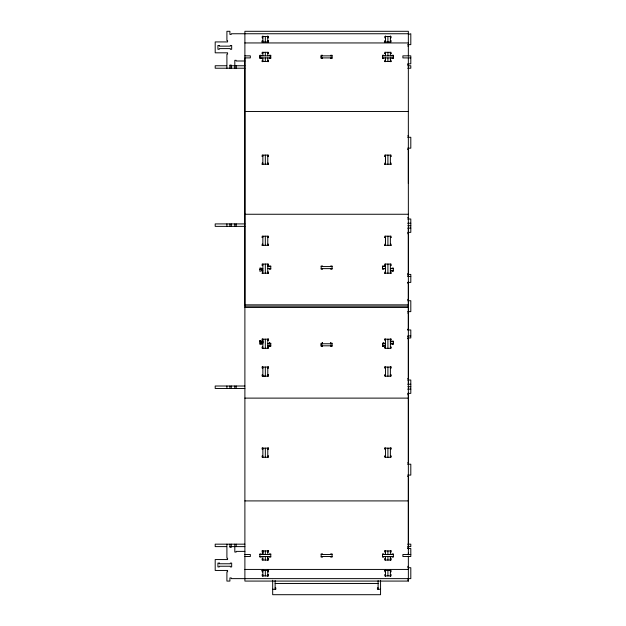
<?xml version="1.0" encoding="UTF-8"?>
<svg xmlns="http://www.w3.org/2000/svg" width="626" height="626" viewBox="0 0 626 626"><rect width="100%" height="100%" fill="white"/><g stroke="black" fill="none" stroke-linecap="round" stroke-linejoin="round"><path stroke-width="0.94" d="M262.873 550.935L262.873 554.472L262.873 550.739L262.192 550.739L262.192 552.077L262.873 552.077M262.873 342.876L262.873 341.045M267.779 374.481L267.779 376.187L267.779 366.859L268.46 366.859L268.46 368.198L267.779 368.198M385.467 550.935L385.467 554.472L385.467 550.739L384.787 550.739L384.787 552.077L385.467 552.077M390.374 374.481L390.374 376.187L390.374 366.859L391.054 366.859L391.054 368.198L390.374 368.198M408.34 56.262L408.355 31.3L244.891 31.3L244.891 581.077L408.355 581.077L408.355 578.627M408.355 281.661L408.355 554.472L408.355 553.141M408.355 274.978L408.355 228.396M408.355 183.59L408.355 147.822M408.355 33.749L231.268 33.749L231.268 34.43L229.906 34.43L229.906 31.3L226.909 31.3L226.909 40.565L227.59 40.565L227.59 41.926L215.195 41.926L215.195 52.819L227.59 52.819L227.59 54.188L226.909 54.188L226.909 68.218M408.355 34.43L410.805 33.749L410.805 44.649L407.675 44.649M262.873 37.842L262.192 37.842L262.192 36.48L268.46 36.48L268.46 37.842L267.779 37.842M385.467 37.842L384.787 37.842L384.787 36.48L391.054 36.48L391.054 37.842L390.374 37.842M262.873 40.565L262.192 40.565L262.192 41.926M267.779 40.565L268.46 40.565L268.46 41.926L261.785 41.926M385.467 40.565L384.787 40.565L384.787 41.926M390.374 40.565L391.054 40.565L391.054 41.926L384.38 41.926M244.876 42.944L408.34 42.944M407.675 46.011L408.355 46.011M262.177 53.453L262.857 53.453M267.764 53.453L268.444 53.453M384.771 53.453L385.452 53.453L385.452 55.847L385.467 52.31M390.358 53.453L391.039 53.453M244.876 55.847L250.337 55.847L250.337 57.905L244.876 57.905L244.891 306.192L408.355 306.192M270.768 55.847L259.876 55.847L259.876 57.905L270.768 57.905M332.07 55.847L321.169 55.847L321.169 57.905L332.07 57.905M393.371 55.847L382.47 55.847L382.47 57.905L393.371 57.905M410.805 57.905L402.894 57.905L402.894 55.847L410.805 55.847L410.805 63.844L407.675 63.844M262.857 60.299L262.177 60.299L262.177 61.638L262.857 61.638L262.873 57.905M267.764 60.299L268.444 60.299L268.444 61.638L267.764 61.638L267.779 57.905M385.452 60.299L384.771 60.299L384.771 61.638L385.452 61.638L385.452 57.905L385.467 61.442M390.358 60.299L391.039 60.299L391.039 61.638L390.358 61.638L390.374 57.905M244.891 60.996L236.174 60.996L236.174 60.315L234.813 60.315L234.813 68.218M262.177 61.442L268.444 61.442M384.771 61.442L391.039 61.442M407.675 64.588L408.355 64.588M226.635 65.761L215.195 65.761L215.195 68.218L244.891 68.218M229.906 65.761L244.891 65.761M407.675 65.761L410.805 65.761L410.805 68.218L407.675 68.218M244.876 111.467L408.34 111.467M407.675 135.912L408.355 135.912M407.675 137.282L410.805 137.282L410.805 148.174L407.675 148.174M407.675 149.536L408.355 149.536M262.177 156.242L262.857 156.242M267.764 156.242L268.444 156.242M384.771 156.242L385.452 156.242L385.452 164.427M390.358 156.242L391.039 156.242M262.857 163.089L262.177 163.089L262.177 164.427M267.764 163.089L268.444 163.089L268.444 164.427M385.452 163.089L384.771 163.089L384.771 164.427M390.358 163.089L391.039 163.089L391.039 164.427M262.177 164.231L268.444 164.231M384.771 164.231L391.039 164.231M244.876 214.256L408.34 214.256M407.675 217.645L408.355 217.645M407.675 219.006L410.805 219.006L410.805 232.356L407.675 232.356M407.675 223.232L410.805 223.232M244.891 223.912L215.195 223.912L215.195 226.362L244.891 226.362M407.886 225.681L410.805 225.681M407.675 228.138L410.805 228.138M407.675 233.717L408.355 233.717M262.177 237.332L262.857 237.332M267.764 237.332L268.444 237.332M384.771 237.332L385.452 237.332L385.452 245.517L384.771 245.517L384.771 244.179L385.452 244.179M390.358 237.332L391.039 237.332M262.857 244.179L262.177 244.179L262.177 245.517L262.857 245.517L262.873 236.19M267.764 244.179L268.444 244.179L268.444 245.517L267.764 245.517L267.779 236.19M390.358 244.179L391.039 244.179L391.039 245.517L390.358 245.517L390.374 236.19M262.177 245.322L268.444 245.322M384.771 245.322L391.039 245.322M262.177 265.197L262.857 265.197M267.764 265.197L268.444 265.197M384.771 265.197L385.452 265.197L385.452 266.566L382.47 266.566L382.47 268.624L385.467 268.624L385.452 273.39M390.358 265.197L391.039 265.197M267.764 266.566L270.768 266.566M321.169 266.566L332.07 266.566M261.222 268.624L262.857 268.624M267.764 268.624L270.768 268.624M321.169 268.624L332.07 268.624M390.358 268.624L393.371 268.624M259.86 269.391L261.222 269.391M262.857 269.962L261.222 269.962L261.222 268.053L259.86 268.053L259.86 271.254L262.857 270.682L262.177 273.39M390.358 270.682L393.371 270.682M267.764 272.052L268.444 272.052L268.444 273.39M385.452 272.052L384.771 272.052L384.771 273.39M390.358 272.052L391.039 272.052L391.039 273.39M262.177 273.194L268.444 273.194M384.771 273.194L391.039 273.194M407.675 273.672L408.355 273.672M407.675 274.415L410.805 274.415L410.805 282.412L407.675 282.412M407.675 275.73L408.355 275.73M407.675 276.473L410.805 276.473M407.675 283.148L408.355 283.148M407.675 299.377L408.355 299.377M407.675 300.738L410.805 300.738L410.805 311.638L407.675 311.638M244.876 304.854L408.34 304.854M244.891 307.522L408.355 307.522M407.675 313L408.355 313M407.675 329.229L408.355 329.229M407.675 329.972L410.805 329.972L410.805 337.962L407.675 337.962M407.675 335.912L410.805 335.912M407.675 336.647L408.355 336.647L408.355 383.981M407.675 338.705L408.355 338.705M262.192 339.182L268.46 339.182M384.787 339.182L391.054 339.182M262.873 340.325L262.192 340.325L262.192 338.995L262.873 338.995L262.873 348.322M267.779 340.325L268.46 340.325L268.46 338.995L267.779 338.995L267.779 348.322M385.467 340.325L384.787 340.325L384.787 338.995L385.467 338.995L385.467 348.322M259.759 340.92L261.324 340.92M259.876 341.131L262.873 341.702M393.371 341.702L390.374 341.702L390.374 340.325L391.054 340.325L391.054 338.995L390.374 338.995L390.374 348.322M262.873 342.422L261.238 342.422L261.238 344.323L259.876 344.323L259.876 340.591M259.876 342.993L261.238 342.993M269.407 343.181L270.768 343.181L270.768 346.381L269.407 346.381L269.407 345.043M322.523 343.181L321.161 343.181L321.161 346.381L322.523 346.381L322.523 345.043M330.692 343.181L332.054 343.181L332.054 346.381L330.692 346.381L330.692 345.043M383.832 343.181L382.47 343.181L382.47 346.381L383.832 346.381L383.832 345.043M261.238 343.752L262.873 343.752M267.779 343.752L270.768 343.752M332.07 343.752L321.169 343.752L321.169 345.81L332.07 345.81M382.47 343.752L385.467 343.752M390.374 343.752L393.371 343.752M267.779 345.81L270.768 345.81M382.47 345.81L385.467 345.81M262.192 347.18L262.873 347.18M267.779 347.18L268.46 347.18M384.787 347.18L385.467 347.18M390.374 347.18L391.054 347.18M262.192 367.055L268.46 367.055M384.787 367.055L391.054 367.055M262.873 368.198L262.192 368.198L262.192 366.859L262.873 366.859L262.873 376.187L265.322 376.187L265.322 367.055M385.467 368.198L384.787 368.198L384.787 366.859L385.467 366.859L385.467 376.187M262.192 375.052L262.873 375.052M267.779 375.052L268.46 375.052M384.787 375.052L385.467 375.052M390.374 375.052L391.054 375.052M407.675 378.66L408.355 378.66M407.675 380.021L410.805 380.021L410.805 393.371L407.675 393.371M407.675 384.239L410.805 384.239M244.891 386.015L215.195 386.015L215.195 388.464L244.891 388.464M407.886 386.696L410.805 386.696M407.675 389.145L410.805 389.145M407.675 394.732L408.355 394.732M244.891 398.12L408.355 398.12M262.192 448.146L268.46 448.146M384.787 448.146L391.054 448.146M262.873 449.288L262.192 449.288L262.192 447.95L262.873 447.95L262.873 457.277M267.779 449.288L268.46 449.288L268.46 447.95L267.779 447.95L267.779 457.277M385.467 449.288L384.787 449.288L384.787 447.95L385.467 447.95L385.467 457.277M390.374 449.288L391.054 449.288L391.054 447.95L390.374 447.95L390.374 457.277M262.192 456.135L262.873 456.135M267.779 456.135L268.46 456.135M384.787 456.135L385.467 456.135M390.374 456.135L391.054 456.135M407.675 462.841L408.355 462.841M407.675 464.202L410.805 464.202L410.805 475.103L407.675 475.103M407.675 476.464L408.355 476.464M244.891 500.91L408.355 500.91M244.891 544.166L215.195 544.166L215.195 546.615L226.635 546.615M407.675 544.166L410.805 544.166L410.805 546.615L407.675 546.615M229.906 546.615L244.891 546.615M407.675 547.797L408.355 547.797M407.675 548.533L410.805 548.533L410.805 556.53L402.901 556.53L402.901 554.472L410.805 554.472M262.192 550.935L268.46 550.935M384.787 550.935L391.054 550.935M244.891 551.381L236.174 551.381L236.174 552.062L234.813 552.062L234.813 544.166M267.779 552.077L268.46 552.077L268.46 550.739L267.779 550.739L267.779 554.472M390.374 552.077L391.054 552.077L391.054 550.739L390.374 550.739L390.374 554.472M244.891 554.472L250.337 554.472L250.337 556.53L244.891 556.53M259.876 554.472L270.768 554.472M321.169 554.472L332.07 554.472M382.47 554.472L393.371 554.472M259.876 556.53L270.768 556.53M321.169 556.53L332.07 556.53M382.47 556.53L393.371 556.53M262.192 558.932L262.873 558.932M267.779 558.932L268.46 558.932M384.787 558.932L385.467 558.932M390.374 558.932L391.054 558.932M407.675 566.366L408.355 566.366M407.675 567.727L410.805 567.727L410.805 578.627L231.268 578.627L231.268 577.947L229.906 577.947L229.906 581.077L226.909 581.077L226.909 571.812L227.59 571.812L227.59 570.45L215.195 570.45L215.195 559.558L227.59 559.558L227.59 558.196L226.909 558.196L226.909 544.166M244.891 569.433L408.355 569.433M261.785 570.45L268.46 570.45L268.46 571.812L267.779 571.812M384.38 570.45L391.054 570.45L391.054 571.812L390.374 571.812M262.873 571.812L262.192 571.812L262.192 570.45M385.467 571.812L384.787 571.812L384.787 570.45M262.873 574.543L262.192 574.543L262.192 575.904L268.46 575.904L268.46 574.543L267.779 574.543M385.467 574.543L384.787 574.543L384.787 575.904L391.054 575.904L391.054 574.543L390.374 574.543M407.675 579.989L408.355 579.989M275.135 583.534L378.112 583.534M275.135 587.892L275.816 587.892L275.816 589.254L272.678 589.254M378.112 587.892L377.431 587.892L377.431 589.254L380.561 589.254M408.34 57.905L408.355 330.598M408.355 393.011L408.355 464.555M408.355 474.758L408.355 548.9M408.355 556.115L408.355 581.077M391.993 55.847L391.993 55.276L393.355 55.276L393.355 58.476L391.993 58.476L391.993 57.905M391.993 268.624L391.993 268.053L393.355 268.053L393.355 271.254L391.993 271.254L391.993 270.682M392.009 341.702L392.009 341.131L393.371 341.131L393.371 344.323L392.009 344.323L392.009 343.752M392.009 554.472L392.009 553.9L393.371 553.9L393.371 557.101L392.009 557.101L392.009 556.53M391.039 53.64L391.039 52.31L384.771 52.31L384.771 53.64M391.039 156.437L391.039 155.099L384.771 155.099L384.771 156.437M391.039 237.52L391.039 236.19L384.771 236.19L384.771 237.52M391.039 265.393L391.039 264.055L384.771 264.055L384.771 265.393M391.054 346.984L391.054 348.322L384.787 348.322L384.787 346.984M391.054 374.857L391.054 376.187L384.787 376.187L384.787 374.857M391.054 455.947L391.054 457.277L384.787 457.277L384.787 455.947M391.054 558.736L391.054 560.074L384.787 560.074L384.787 558.736M390.374 35.932L390.374 42.49M390.374 52.31L390.358 55.847M390.374 155.099L390.358 164.427M390.374 264.055L390.358 273.39M390.374 569.895L390.374 576.444M387.917 36.48L387.917 41.926M387.917 52.31L387.917 55.847M387.917 57.905L387.917 61.442M387.917 155.099L387.917 164.231M387.917 236.19L387.917 245.322M387.917 264.055L387.917 273.194M387.917 339.182L387.917 348.322M387.917 367.055L387.917 376.187M387.917 448.146L387.917 457.277M387.917 550.935L387.917 554.472M387.917 556.53L387.917 560.074M387.917 570.45L387.917 575.904M385.467 35.932L385.467 42.49M385.467 155.099L385.467 164.231M385.467 236.19L385.467 245.322M385.467 264.055L385.467 273.194M385.467 556.53L385.467 560.074M385.467 569.848L385.467 576.444M383.816 55.847L383.816 55.276L382.455 55.276L382.455 58.476L383.816 58.476L383.816 57.905M383.816 266.566L383.816 265.995L382.455 265.995L382.455 269.196L383.816 269.196L383.816 268.624M383.832 342.422L383.832 343.752M383.832 554.472L383.832 553.9L382.47 553.9L382.47 557.101L383.832 557.101L383.832 556.53M380.561 580.263L380.561 594.7L272.678 594.7L272.678 580.263M378.112 580.56L378.112 589.254M330.692 55.847L330.692 55.276L332.054 55.276L332.054 58.476L330.692 58.476L330.692 57.905M330.708 266.566L330.708 265.995L332.07 265.995L332.07 269.196L330.708 269.196L330.708 268.624M330.692 342.422L330.692 343.752M330.708 554.472L330.708 553.9L332.07 553.9L332.07 557.101L330.708 557.101L330.708 556.53M322.523 55.847L322.523 55.276L321.161 55.276L321.161 58.476L322.523 58.476L322.523 57.905M322.539 266.566L322.539 265.995L321.169 265.995L321.169 269.196L322.539 269.196L322.539 268.624M322.523 342.422L322.523 343.752M322.539 554.472L322.539 553.9L321.169 553.9L321.169 557.101L322.539 557.101L322.539 556.53M275.135 580.56L275.135 589.254M269.399 55.847L269.399 55.276L270.761 55.276L270.761 58.476L269.399 58.476L269.399 57.905M269.399 266.566L269.399 265.995L270.761 265.995L270.761 269.196L269.399 269.196L269.399 268.624M269.407 342.422L269.407 343.752M269.407 554.472L269.407 553.9L270.768 553.9L270.768 557.101L269.407 557.101L269.407 556.53M268.444 53.64L268.444 52.31L262.177 52.31L262.177 53.64M268.444 156.437L268.444 155.099L262.177 155.099L262.177 156.437M268.444 237.52L268.444 236.19L262.177 236.19L262.177 237.52M268.444 265.393L268.444 264.055L262.177 264.055L262.177 265.393M268.46 346.984L268.46 348.322L262.192 348.322L262.192 346.984M268.46 374.857L268.46 376.187L262.192 376.187L262.192 374.857M268.46 455.947L268.46 457.277L262.192 457.277L262.192 455.947M268.46 558.736L268.46 560.074L262.192 560.074L262.192 558.736M267.779 35.932L267.779 42.49M267.779 52.31L267.764 55.847M267.779 155.099L267.764 164.427M267.779 264.055L267.764 273.39M267.779 569.848L267.779 576.444M265.322 36.48L265.322 41.926M265.322 52.31L265.322 55.847M265.322 57.905L265.322 61.442M265.322 155.099L265.322 164.231M265.322 236.19L265.322 245.322M265.322 264.055L265.322 273.194M265.322 339.182L265.322 348.322M265.322 448.146L265.322 457.277M265.322 550.935L265.322 554.472M265.322 556.53L265.322 560.074M265.322 570.45L265.322 575.904M262.873 35.932L262.873 42.49M262.873 52.31L262.857 55.847M262.873 155.099L262.857 164.427M262.873 264.055L262.857 273.39M262.873 556.53L262.873 560.074M262.873 569.895L262.873 576.444M261.222 55.847L261.222 55.276L259.86 55.276L259.86 58.476L261.222 58.476L261.222 57.905M261.238 554.472L261.238 553.9L259.876 553.9L259.876 557.101L261.238 557.101L261.238 556.53M236.174 65.761L236.174 68.218M236.174 223.912L236.174 226.362M236.174 386.015L236.174 388.464M236.174 544.166L236.174 546.615M234.813 223.912L234.813 226.362M234.813 386.015L234.813 388.464M231.268 68.218L231.268 65.081L229.906 65.081L229.906 68.218M231.268 223.912L231.268 226.362M231.268 386.015L231.268 388.464M231.268 544.166L231.268 547.296L229.906 547.296L229.906 544.166M229.906 223.912L229.906 226.362M229.906 386.015L229.906 388.464M226.909 223.912L226.909 226.362M226.909 386.015L226.909 388.464M267.779 556.53L267.779 560.074L267.779 556.53M390.374 556.53L390.374 560.074L390.374 556.53M219.28 45.463L217.918 45.463L217.918 49.282L219.28 49.282L219.28 48.601L230.313 48.601L230.313 49.282L231.675 49.282L231.675 45.463L230.313 45.463L230.313 46.144L219.28 46.144L219.28 45.463M219.28 563.095L217.918 563.095L217.918 566.913L219.28 566.913L219.28 566.233L230.313 566.233L230.313 566.913L231.675 566.913L231.675 563.095L230.313 563.095L230.313 563.776L219.28 563.776L219.28 563.095"/></g></svg>
